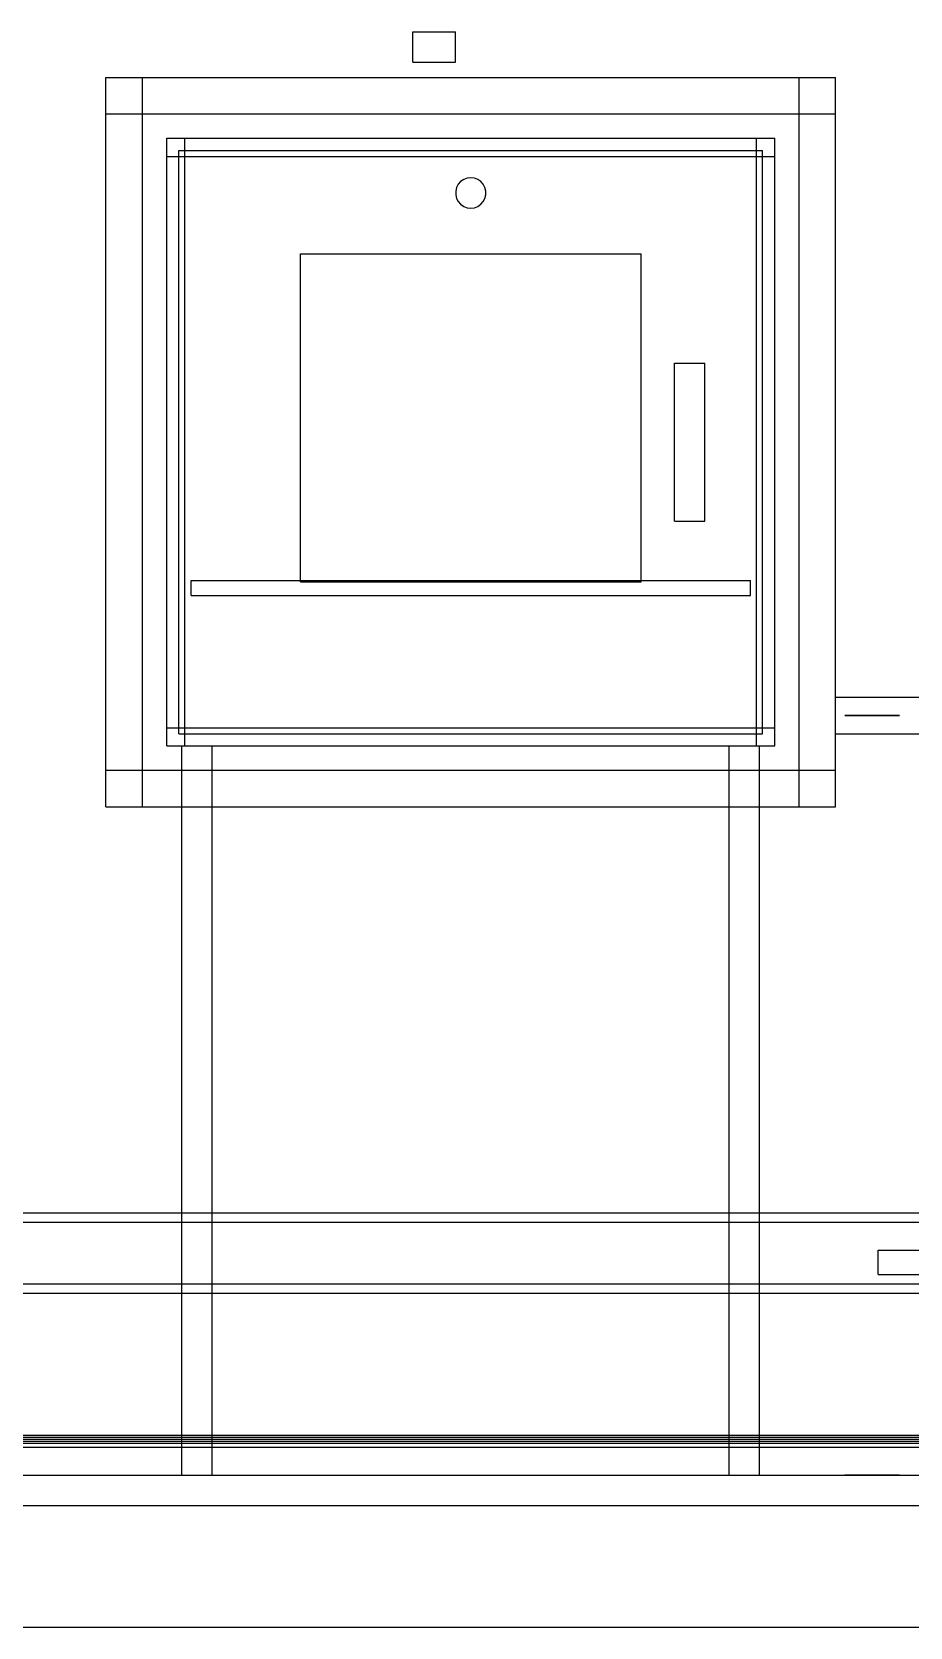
# Model space of a CAD drawing. Header units: millimetres. Extents: x -1355 to 669, y -1138 to 733.
# Drawn here: x 37.8 to 182.2, y -20 to 242.5 of the extents above; entities that cross this region are included whole.
import ezdxf

# ---------------------------------------------------------------- set-up
doc = ezdxf.new("R2010")
doc.units = ezdxf.units.MM
doc.layers.add('HIDDEN', color=8, linetype='Continuous')
doc.layers.add('VISIBLE', color=7, linetype='Continuous')

msp = doc.modelspace()

# ---------------------------------------------------------------- linework, layer by layer
at = {"layer": 'HIDDEN'}
for points in [[(100.5, 242.5), (107.5, 242.5)], [(100.5, 237.5), (100.5, 242.5)], [(100.5, 242.5), (107.5, 242.5)], [(100.5, 242.5), (107.5, 242.5)], [(100.5, 237.5), (100.5, 242.5)], [(100.5, 237.5), (100.5, 242.5)], [(107.5, 237.5), (107.5, 242.5)], [(107.5, 237.5), (107.5, 242.5)], [(107.5, 237.5), (107.5, 242.5)], [(100.5, 237.5), (107.5, 237.5)], [(100.5, 237.5), (107.5, 237.5)], [(100.5, 237.5), (107.5, 237.5)], [(50, 235), (170, 235)], [(50, 235), (170, 235)], [(50, 229), (50, 235)], [(50, 229), (50, 235)], [(50, 235), (56, 235)], [(50, 235), (56, 235)], [(50, 115), (50, 235)], [(50, 115), (50, 235)], [(50, 235), (170, 235)], [(50, 229), (50, 235)], [(50, 235), (56, 235)], [(50, 115), (50, 235)], [(56, 115), (56, 235)], [(56, 115), (56, 235)], [(56, 115), (56, 235)], [(164, 235), (170, 235)], [(164, 235), (170, 235)], [(164, 115), (164, 235)], [(164, 115), (164, 235)], [(164, 235), (170, 235)], [(164, 115), (164, 235)], [(170, 229), (170, 235)], [(170, 229), (170, 235)], [(170, 115), (170, 235)], [(170, 115), (170, 235)], [(170, 229), (170, 235)], [(170, 115), (170, 235)], [(50, 229), (170, 229)], [(50, 229), (170, 229)], [(50, 229), (170, 229)], [(60, 225), (160, 225)], [(60, 222), (60, 225)], [(60, 225), (63, 225)], [(60, 125), (60, 225)], [(63, 125), (63, 225)], [(157, 225), (160, 225)], [(157, 125), (157, 225)], [(160, 222), (160, 225)], [(160, 125), (160, 225)], [(60, 222), (160, 222)], [(62, 223), (158, 223)], [(62, 127), (62, 223)], [(62, 223), (158, 223)], [(62, 223), (158, 223)], [(62, 127), (62, 223)], [(62, 127), (62, 223)], [(62, 222), (158, 222)], [(63, 127), (63, 223)], [(157, 127), (157, 223)], [(158, 127), (158, 223)], [(158, 127), (158, 223)], [(158, 127), (158, 223)], [(108.84, 218.21), (108.34, 217.87)], [(108.84, 218.21), (108.34, 217.87)], [(109.4, 218.43), (108.84, 218.21)], [(109.4, 218.43), (108.84, 218.21)], [(110, 218.5), (109.4, 218.43)], [(110, 218.5), (109.4, 218.43)], [(110.6, 218.43), (110, 218.5)], [(110.6, 218.43), (110, 218.5)], [(111.16, 218.21), (110.6, 218.43)], [(111.16, 218.21), (110.6, 218.43)], [(111.66, 217.87), (111.16, 218.21)], [(111.66, 217.87), (111.16, 218.21)], [(107.66, 216.89), (107.52, 216.3)], [(107.66, 216.89), (107.52, 216.3)], [(107.52, 216.3), (107.52, 215.7)], [(107.52, 216.3), (107.52, 215.7)], [(107.52, 215.7), (107.66, 215.11)], [(107.52, 215.7), (107.66, 215.11)], [(107.94, 217.42), (107.66, 216.89)], [(107.94, 217.42), (107.66, 216.89)], [(108.34, 217.87), (107.94, 217.42)], [(108.34, 217.87), (107.94, 217.42)], [(112.06, 217.42), (111.66, 217.87)], [(112.06, 217.42), (111.66, 217.87)], [(112.34, 216.89), (112.06, 217.42)], [(112.34, 216.89), (112.06, 217.42)], [(112.48, 216.3), (112.34, 216.89)], [(112.48, 216.3), (112.34, 216.89)], [(112.34, 215.11), (112.48, 215.7)], [(112.34, 215.11), (112.48, 215.7)], [(112.48, 215.7), (112.48, 216.3)], [(112.48, 215.7), (112.48, 216.3)], [(107.66, 215.11), (107.94, 214.58)], [(107.66, 215.11), (107.94, 214.58)], [(107.94, 214.58), (108.34, 214.13)], [(107.94, 214.58), (108.34, 214.13)], [(108.34, 214.13), (108.84, 213.79)], [(108.34, 214.13), (108.84, 213.79)], [(108.84, 213.79), (109.4, 213.57)], [(108.84, 213.79), (109.4, 213.57)], [(109.4, 213.57), (110, 213.5)], [(109.4, 213.57), (110, 213.5)], [(110, 213.5), (110.6, 213.57)], [(110, 213.5), (110.6, 213.57)], [(110.6, 213.57), (111.16, 213.79)], [(110.6, 213.57), (111.16, 213.79)], [(111.16, 213.79), (111.66, 214.13)], [(111.16, 213.79), (111.66, 214.13)], [(111.66, 214.13), (112.06, 214.58)], [(111.66, 214.13), (112.06, 214.58)], [(112.06, 214.58), (112.34, 215.11)], [(112.06, 214.58), (112.34, 215.11)], [(82, 206), (138, 206)], [(82, 152), (82, 206)], [(82, 206), (138, 206)], [(82, 206), (138, 206)], [(82, 152), (82, 206)], [(82, 152), (82, 206)], [(138, 152), (138, 206)], [(138, 152), (138, 206)], [(138, 152), (138, 206)], [(143.5, 188), (148.5, 188)], [(143.5, 162), (143.5, 188)], [(143.5, 188), (148.5, 188)], [(143.5, 188), (148.5, 188)], [(143.5, 162), (143.5, 188)], [(143.5, 162), (143.5, 188)], [(148.5, 162), (148.5, 188)], [(148.5, 162), (148.5, 188)], [(148.5, 162), (148.5, 188)], [(143.5, 162), (148.5, 162)], [(143.5, 162), (148.5, 162)], [(143.5, 162), (148.5, 162)], [(64, 152.25), (156, 152.25)], [(64, 152.25), (156, 152.25)], [(64, 149.75), (64, 152.25)], [(64, 149.75), (64, 152.25)], [(156, 149.75), (156, 152.25)], [(156, 149.75), (156, 152.25)], [(64, 149.75), (156, 149.75)], [(64, 149.75), (156, 149.75)], [(82, 152), (138, 152)], [(82, 152), (138, 152)], [(82, 152), (138, 152)], [(170, 133), (290, 133)], [(170, 133), (290, 133)], [(170, 127), (170, 133)], [(170, 127), (170, 133)], [(171.5, 130), (171.53, 130)], [(171.53, 130), (171.5, 130)], [(171.5, 130), (171.53, 130)], [(171.53, 130), (171.5, 130)], [(171.53, 130), (171.79, 130)], [(171.79, 130), (171.53, 130)], [(171.53, 130), (171.79, 130)], [(171.79, 130), (171.53, 130)], [(171.79, 130), (172.3, 130)], [(172.3, 130), (171.79, 130)], [(171.79, 130), (172.3, 130)], [(172.3, 130), (171.79, 130)], [(172.3, 130), (173.02, 130)], [(173.02, 130), (172.3, 130)], [(172.3, 130), (173.02, 130)], [(173.02, 130), (172.3, 130)], [(173.02, 130), (173.91, 130)], [(173.91, 130), (173.02, 130)], [(173.02, 130), (173.91, 130)], [(173.91, 130), (173.02, 130)], [(173.91, 130), (174.92, 130)], [(174.92, 130), (173.91, 130)], [(173.91, 130), (174.92, 130)], [(174.92, 130), (173.91, 130)], [(174.92, 130), (176, 130)], [(176, 130), (174.92, 130)], [(174.92, 130), (176, 130)], [(176, 130), (174.92, 130)], [(177.08, 130), (176, 130)], [(176, 130), (177.08, 130)], [(177.08, 130), (176, 130)], [(176, 130), (177.08, 130)], [(178.09, 130), (177.08, 130)], [(177.08, 130), (178.09, 130)], [(178.09, 130), (177.08, 130)], [(177.08, 130), (178.09, 130)], [(178.98, 130), (178.09, 130)], [(178.09, 130), (178.98, 130)], [(178.98, 130), (178.09, 130)], [(178.09, 130), (178.98, 130)], [(179.7, 130), (178.98, 130)], [(178.98, 130), (179.7, 130)], [(179.7, 130), (178.98, 130)], [(178.98, 130), (179.7, 130)], [(180.21, 130), (179.7, 130)], [(179.7, 130), (180.21, 130)], [(180.21, 130), (179.7, 130)], [(179.7, 130), (180.21, 130)], [(180.47, 130), (180.21, 130)], [(180.21, 130), (180.47, 130)], [(180.47, 130), (180.21, 130)], [(180.21, 130), (180.47, 130)], [(180.5, 130), (180.47, 130)], [(180.47, 130), (180.5, 130)], [(180.5, 130), (180.47, 130)], [(180.47, 130), (180.5, 130)], [(60, 128), (160, 128)], [(60, 125), (60, 128)], [(62, 128), (158, 128)], [(62, 127), (158, 127)], [(62, 127), (158, 127)], [(62, 127), (158, 127)], [(160, 125), (160, 128)], [(170, 127), (290, 127)], [(170, 127), (290, 127)], [(60, 125), (160, 125)], [(60, 125), (63, 125)], [(62.5, 125), (67.5, 125)], [(62.5, 125), (67.5, 125)], [(62.5, 5), (62.5, 125)], [(62.5, 5), (62.5, 125)], [(67.5, 5), (67.5, 125)], [(67.5, 5), (67.5, 125)], [(152.5, 125), (157.5, 125)], [(152.5, 125), (157.5, 125)], [(152.5, 5), (152.5, 125)], [(152.5, 5), (152.5, 125)], [(157, 125), (160, 125)], [(157.5, 5), (157.5, 125)], [(157.5, 5), (157.5, 125)], [(50, 121), (170, 121)], [(50, 121), (170, 121)], [(50, 115), (50, 121)], [(50, 115), (50, 121)], [(50, 121), (170, 121)], [(50, 115), (50, 121)], [(170, 115), (170, 121)], [(170, 115), (170, 121)], [(170, 115), (170, 121)], [(50, 115), (170, 115)], [(50, 115), (170, 115)], [(50, 115), (56, 115)], [(50, 115), (56, 115)], [(50, 115), (170, 115)], [(50, 115), (56, 115)], [(164, 115), (170, 115)], [(164, 115), (170, 115)], [(164, 115), (170, 115)], [(522.35, 48.09), (-26.85, 48.09)], [(522.35, 48.09), (-26.85, 48.09)], [(522.35, 46.59), (-26.85, 46.59)], [(522.35, 46.59), (-26.85, 46.59)], [(177, 42), (283, 42)], [(177, 42), (283, 42)], [(177, 38), (177, 42)], [(177, 38), (177, 42)], [(177, 38), (283, 38)], [(177, 38), (283, 38)], [(522.35, 36.41), (-26.85, 36.41)], [(522.35, 36.41), (-26.85, 36.41)], [(522.35, 34.91), (-26.85, 34.91)], [(522.35, 34.91), (-26.85, 34.91)], [(-137.75, 10.6), (442.75, 10.6)], [(-137.75, 10.6), (442.75, 10.6)], [(-137.25, 10.95), (442.25, 10.95)], [(-137.25, 10.95), (442.25, 10.95)], [(-137.25, 10.95), (442.25, 10.95)], [(-137.25, 10.95), (442.25, 10.95)], [(-137.25, 10.95), (442.25, 10.95)], [(-137.25, 10.95), (442.25, 10.95)], [(-137.25, 10.6), (442.25, 10.6)], [(-137.25, 10.6), (442.25, 10.6)], [(-137.25, 10.6), (442.25, 10.6)], [(-137.25, 10.6), (442.25, 10.6)], [(-137.25, 10.6), (442.25, 10.6)], [(-137.25, 10.6), (442.25, 10.6)], [(-114.35, 11.26), (310.75, 11.26)], [(-114.35, 11.26), (310.75, 11.26)], [(-113.85, 11.61), (310.25, 11.61)], [(-113.85, 11.61), (310.25, 11.61)], [(-113.85, 11.61), (310.25, 11.61)], [(-113.85, 11.61), (310.25, 11.61)], [(-113.85, 11.61), (310.25, 11.61)], [(-113.85, 11.61), (310.25, 11.61)], [(-113.85, 11.26), (310.25, 11.26)], [(-113.85, 11.26), (310.25, 11.26)], [(-113.85, 11.26), (310.25, 11.26)], [(-113.85, 11.26), (310.25, 11.26)], [(-113.85, 11.26), (310.25, 11.26)], [(-113.85, 11.26), (310.25, 11.26)], [(-137.75, 9.6), (442.75, 9.6)], [(-137.75, 9.6), (442.75, 9.6)], [(-114.35, 10.26), (310.75, 10.26)], [(-114.35, 10.26), (310.75, 10.26)], [(-500, 5), (500, 5)], [(-500, 5), (500, 5)], [(-500, 5), (500, 5)], [(-500, 5), (500, 5)], [(62.5, 5), (67.5, 5)], [(62.5, 5), (67.5, 5)], [(152.5, 5), (157.5, 5)], [(152.5, 5), (157.5, 5)], [(171.5, 5), (171.53, 5)], [(171.53, 5), (171.5, 5)], [(171.5, 5), (171.53, 5)], [(171.53, 5), (171.5, 5)], [(171.53, 5), (171.79, 5)], [(171.79, 5), (171.53, 5)], [(171.53, 5), (171.79, 5)], [(171.79, 5), (171.53, 5)], [(171.79, 5), (172.3, 5)], [(172.3, 5), (171.79, 5)], [(171.79, 5), (172.3, 5)], [(172.3, 5), (171.79, 5)], [(172.3, 5), (173.02, 5)], [(173.02, 5), (172.3, 5)], [(172.3, 5), (173.02, 5)], [(173.02, 5), (172.3, 5)], [(173.02, 5), (173.91, 5)], [(173.91, 5), (173.02, 5)], [(173.02, 5), (173.91, 5)], [(173.91, 5), (173.02, 5)], [(173.91, 5), (174.92, 5)], [(174.92, 5), (173.91, 5)], [(173.91, 5), (174.92, 5)], [(174.92, 5), (173.91, 5)], [(174.92, 5), (176, 5)], [(176, 5), (174.92, 5)], [(174.92, 5), (176, 5)], [(176, 5), (174.92, 5)], [(177.08, 5), (176, 5)], [(176, 5), (177.08, 5)], [(177.08, 5), (176, 5)], [(176, 5), (177.08, 5)], [(178.09, 5), (177.08, 5)], [(177.08, 5), (178.09, 5)], [(178.09, 5), (177.08, 5)], [(177.08, 5), (178.09, 5)], [(178.98, 5), (178.09, 5)], [(178.09, 5), (178.98, 5)], [(178.98, 5), (178.09, 5)], [(178.09, 5), (178.98, 5)], [(179.7, 5), (178.98, 5)], [(178.98, 5), (179.7, 5)], [(179.7, 5), (178.98, 5)], [(178.98, 5), (179.7, 5)], [(180.21, 5), (179.7, 5)], [(179.7, 5), (180.21, 5)], [(180.21, 5), (179.7, 5)], [(179.7, 5), (180.21, 5)], [(180.47, 5), (180.21, 5)], [(180.21, 5), (180.47, 5)], [(180.47, 5), (180.21, 5)], [(180.21, 5), (180.47, 5)], [(180.5, 5), (180.47, 5)], [(180.47, 5), (180.5, 5)], [(180.5, 5), (180.47, 5)], [(180.47, 5), (180.5, 5)], [(-500, 0), (500, 0)], [(-500, 0), (500, 0)], [(-500, 0), (500, 0)], [(-500, 0), (500, 0)], [(-500, -20), (500, -20)], [(-500, -20), (500, -20)], [(-500, -20), (500, -20)]]:
    msp.add_lwpolyline(points, dxfattribs=at)
at = {"layer": 'VISIBLE'}
for points in [[(100.5, 242.5), (107.5, 242.5)], [(100.5, 237.5), (100.5, 242.5)], [(107.5, 237.5), (107.5, 242.5)], [(100.5, 237.5), (107.5, 237.5)], [(50, 235), (170, 235)], [(50, 229), (50, 235)], [(50, 235), (56, 235)], [(50, 115), (50, 235)], [(56, 115), (56, 235)], [(164, 235), (170, 235)], [(164, 115), (164, 235)], [(170, 229), (170, 235)], [(170, 115), (170, 235)], [(50, 229), (170, 229)], [(60, 225), (160, 225)], [(60, 222), (60, 225)], [(60, 225), (63, 225)], [(60, 125), (60, 225)], [(63, 223), (63, 225)], [(157, 225), (160, 225)], [(157, 223), (157, 225)], [(160, 222), (160, 225)], [(160, 125), (160, 225)], [(60, 222), (62, 222)], [(62, 223), (158, 223)], [(62, 127), (62, 223)], [(158, 127), (158, 223)], [(158, 222), (160, 222)], [(82, 206), (138, 206)], [(82, 152), (82, 206)], [(138, 152), (138, 206)], [(143.5, 188), (148.5, 188)], [(143.5, 162), (143.5, 188)], [(148.5, 162), (148.5, 188)], [(143.5, 162), (148.5, 162)], [(82, 152), (138, 152)], [(60, 128), (62, 128)], [(60, 125), (60, 128)], [(62, 127), (158, 127)], [(63, 125), (63, 127)], [(157, 125), (157, 127)], [(158, 128), (160, 128)], [(160, 125), (160, 128)], [(60, 125), (160, 125)], [(60, 125), (63, 125)], [(157, 125), (160, 125)], [(50, 121), (170, 121)], [(50, 115), (50, 121)], [(170, 115), (170, 121)], [(50, 115), (170, 115)], [(50, 115), (56, 115)], [(164, 115), (170, 115)], [(-500, 5), (500, 5)], [(-500, 5), (500, 5)], [(-500, 0), (500, 0)], [(-500, 0), (500, 0)], [(-500, -20), (500, -20)]]:
    msp.add_lwpolyline(points, dxfattribs=at)

doc.saveas('drawing.dxf')
